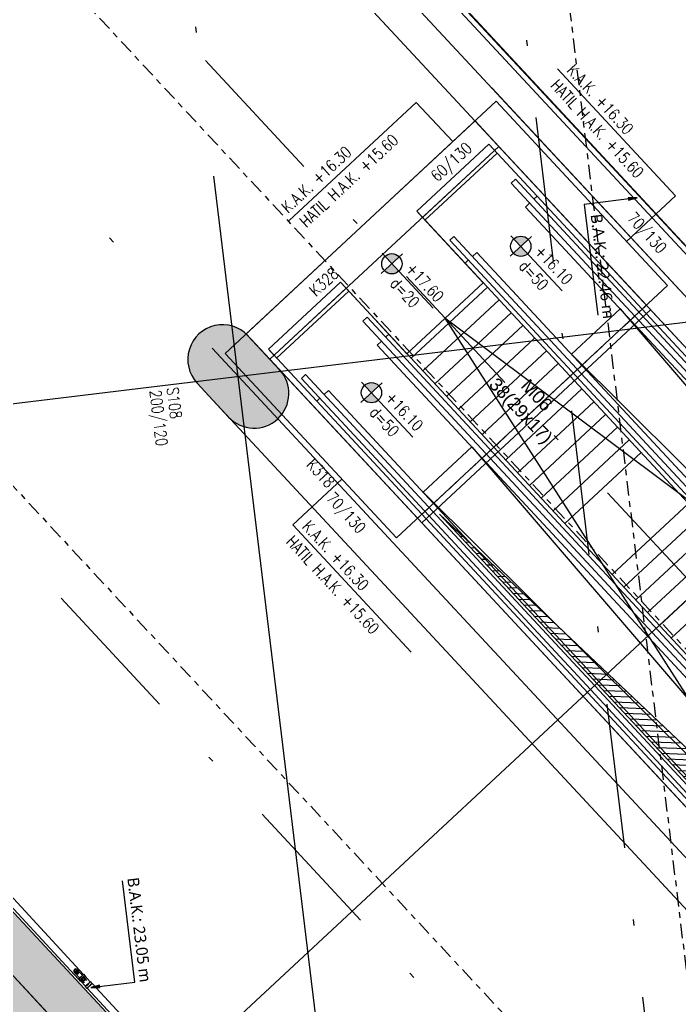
# Model space of a CAD drawing. Header units: millimetres. Extents: x 400382 to 401500, y 4543975 to 4544133.
# Drawn here: x 400471.83 to 400483.23, y 4544010.36 to 4544027.38 of the extents above; entities that cross this region are included whole.
import ezdxf
from ezdxf.enums import TextEntityAlignment as Align

# ---------------------------------------------------------------- set-up
doc = ezdxf.new("R2010")
doc.units = ezdxf.units.MM
for name, pattern in [('AKS', [3, 2.5, -0.25, 0, -0.25]), ('CENTER', [2, 1.25, -0.25, 0.25, -0.25]), ('CONTINU', [0]), ('DASHDOT2', [0.5, 0.25, -0.125, 0, -0.125]), ('HIDDEN', [0.375, 0.25, -0.125])]:
    doc.linetypes.add(name, pattern=pattern)
for name, color, linetype in [('aks prota', 2, 'AKS'), ('boşluk prota', 2, 'Continuous'), ('boşluk taraması prota', 252, 'Continuous'), ('kiriş boyutu prota', 6, 'Continuous'), ('kiriş prota', 6, 'Continuous'), ('kolon prota', 1, 'Continuous'), ('kolon tarama prota', 252, 'Continuous'), ('lkolon prota', 4, 'Continuous'), ('merdiven prota', 2, 'Continuous'), ('not prota', 2, 'Continuous'), ('perde prota', 1, 'Continuous'), ('PRT-AL-TUNEL_EKSENI', 14, 'DASHDOT2'), ('prt-s-taxis', 7, 'Continuous'), ('skesit prota', 7, 'Continuous'), ('st-s_level (kot)', 6, 'Continuous'), ('st-s_levelmark (kot işareti)', 4, 'Continuous'), ('st_s_ölçü', 4, 'Continuous'), ('temel prota', 6, 'Continuous'), ('tkolon prota', 6, 'Continuous'), ('tnot prota', 4, 'Continuous')]:
    doc.layers.add(name, color=color, linetype=linetype)
doc.styles.add('OLCU', font='romanstw.shx')
doc.styles.add('PRT-MI-a_Arial', font='Arial.ttf', dxfattribs={"height": 30})
doc.styles.add('Segoe UI Light_1', font='', dxfattribs={"height": 200})
doc.styles.add('TKIRIS', font='romanstw.shx')
doc.styles.add('tkolon', font='romanstw.shx')
doc.styles.add('TNOT', font='romanstw.shx', dxfattribs={"width": 0.8, "height": 250})
doc.styles.get('Segoe UI Light_1').set_extended_font_data('Segoe UI Light')

# ---------------------------------------------------------------- blocks, each defined once
blk = doc.blocks.new('17.60 mekanik')
at = {"layer": 'kolon tarama prota'}
for points in [[(142143.2, 62715.7), (142132.7, 62704.8), (142135.9, 62702.4)], [(142498.7, 61096.3), (142509.1, 61107.3), (142506, 61109.6)]]:
    blk.add_hatch(color=256, dxfattribs=at).paths.add_polyline_path(points, flags=0)
for p, q in [((142370.2, 62720.2), (141625.1, 62720.2)), ((141625.1, 62711.3), (142370.2, 62711.3)), ((142143.2, 62715.7), (142089.2, 62641.4)), ((142143.2, 62715.7), (142132.7, 62704.8)), ((142132.7, 62704.8), (142135.9, 62702.4)), ((142135.9, 62702.4), (142143.2, 62715.7)), ((142089.2, 62641.4), (142245.3, 62528)), ((142543.6, 61158.1), (142401.2, 61261.5)), ((142498.7, 61096.3), (142543.6, 61158.1)), ((142473.5, 61102.2), (142022.2, 61102.2)), ((142463.8, 61099.7), (142462.4, 61099.7)), ((142478.6, 61099.6), (142463.8, 61099.6)), ((142477.9, 61102.7), (142473.5, 61102.7)), ((142490.8, 61102), (142477.9, 61102)), ((142479.9, 61099.7), (142478.6, 61099.7)), ((142485, 61099.3), (142479.9, 61099.3)), ((142495.2, 61102.7), (142490.8, 61102.7)), ((142706.5, 61102.2), (142495.2, 61102.2)), ((142506, 61109.6), (142498.7, 61096.3)), ((142498.7, 61096.3), (142509.1, 61107.3)), ((142509.1, 61107.3), (142506, 61109.6)), ((142022.2, 61090.4), (142473.5, 61090.4)), ((142462.4, 61092.9), (142463.8, 61092.9)), ((142463.8, 61093), (142478.6, 61093)), ((142473.5, 61089.9), (142477.9, 61089.9)), ((142477.9, 61090.6), (142490.8, 61090.6)), ((142478.6, 61092.9), (142479.9, 61092.9)), ((142479.9, 61093.3), (142485, 61093.3)), ((142490.8, 61099), (142490.8, 61093.6)), ((142490.8, 61089.9), (142495.2, 61089.9)), ((142495.2, 61090.4), (142706.5, 61090.4))]:
    blk.add_line(p, q, dxfattribs=at)
at = {"layer": 'kolon tarama prota', "flags": 128}
for points in [[(142457, 61096.3), (142457.5, 61097.9), (142458.7, 61099), (142460, 61099.3)], [(142460, 61099.3), (142460.5, 61099.3), (142461.8, 61099.3), (142462.4, 61099.3)], [(142460, 61099.3), (142461.6, 61098.9), (142462.7, 61097.6), (142463, 61096.3)], [(142460, 61093.3), (142458.4, 61093.8), (142457.3, 61095), (142457, 61096.3)], [(142463, 61096.3), (142462.6, 61094.7), (142461.3, 61093.6), (142460, 61093.3)], [(142462.4, 61093.3), (142460.8, 61093.3), (142460.1, 61093.3), (142460, 61093.3)]]:
    blk.add_lwpolyline(points, dxfattribs=at)
at = {"layer": 'kolon tarama prota'}
for radius, start, end in [(3.43, 0, 180), (3.43, 0, 180), (3.02, 0, 180), (3.3, 324, 144), (3.43, 180, 0), (3.43, 180, 0), (3.3, 144, 324), (3.02, 180, 0)]:
    blk.add_arc((142460, 61096.3), radius, start, end, dxfattribs=at)
for centre, major_axis, ratio, start_param, end_param in [((142462.4, 61096.3), (0, 3.43), 0.700424, 4.712389, 7.853982), ((142462.4, 61096.3), (0, 3.02), 0.700424, 4.712389, 7.853982), ((142463.8, 61096.3), (0, 3.43), 0.700424, 4.712389, 7.853982), ((142463.8, 61096.3), (0, 3.3), 0.700518, 0, 1.570796), ((142463.8, 61096.3), (0, 3.3), 0.700518, 4.712389, 6.283185), ((142473.5, 61096.3), (0, 6.38), 0.00999, 4.712392, 7.853985), ((142473.5, 61096.3), (0, 5.9), 0.00999, 0, 1.570796), ((142473.5, 61096.3), (0, 5.9), 0.00999, 4.712389, 6.283185), ((142478.6, 61096.3), (0, 3.43), 0.714135, 4.712394, 7.853986), ((142478.6, 61096.3), (0, 3.3), 0.700518, 0, 1.570796), ((142479.9, 61096.3), (0, 3.43), 0.714135, 4.712394, 7.853986), ((142479.9, 61096.3), (0, 3.02), 0.714135, 4.712394, 7.853986), ((142477.9, 61096.3), (0, 6.38), 0.00999, 4.712392, 7.853985), ((142477.9, 61096.3), (0, 5.71), 0.00999, 4.712392, 7.853985), ((142478.6, 61096.3), (0, 3.3), 0.700518, 4.712389, 6.283185), ((142490.8, 61096.3), (0, 6.38), 0.00999, 4.712392, 7.853985), ((142490.8, 61096.3), (0, 5.71), 0.00999, 4.712392, 7.853985), ((142495.2, 61096.3), (0, 6.38), 0.00999, 4.712392, 7.853985), ((142495.2, 61096.3), (0, 5.9), 0.00999, 4.712389, 6.283185), ((142495.2, 61096.3), (0, 5.9), 0.00999, 0, 1.570796), ((142462.4, 61096.3), (0, 3.43), 0.700424, 1.570796, 4.712389), ((142462.4, 61096.3), (0, 3.02), 0.700424, 1.570796, 4.712389), ((142463.8, 61096.3), (0, 3.43), 0.700424, 1.570796, 4.712389), ((142463.8, 61096.3), (0, 3.3), 0.700518, 1.570796, 3.141593), ((142463.8, 61096.3), (0, 3.3), 0.700518, 3.141593, 4.712389), ((142473.5, 61096.3), (0, 6.38), 0.00999, 1.5708, 4.712392), ((142473.5, 61096.3), (0, 5.9), 0.00999, 1.570796, 3.141593), ((142473.5, 61096.3), (0, 5.9), 0.00999, 3.141593, 4.712389), ((142478.6, 61096.3), (0, 3.43), 0.714135, 1.570801, 4.712394), ((142478.6, 61096.3), (0, 3.3), 0.700518, 1.570796, 3.141593), ((142479.9, 61096.3), (0, 3.43), 0.714135, 1.570801, 4.712394), ((142479.9, 61096.3), (0, 3.02), 0.714135, 1.570801, 4.712394), ((142477.9, 61096.3), (0, 6.38), 0.00999, 1.5708, 4.712392), ((142477.9, 61096.3), (0, 5.71), 0.00999, 1.5708, 4.712392), ((142478.6, 61096.3), (0, 3.3), 0.700518, 3.141593, 4.712389), ((142490.8, 61096.3), (0, 6.38), 0.00999, 1.5708, 4.712392), ((142490.8, 61096.3), (0, 5.71), 0.00999, 1.5708, 4.712392), ((142489.8, 61096.3), (0, 3.02), 0.714135, 4.712394, 5.820235), ((142489.8, 61096.3), (0, 3.02), 0.714135, 3.604552, 4.712394), ((142495.2, 61096.3), (0, 6.38), 0.00999, 1.5708, 4.712392), ((142495.2, 61096.3), (0, 5.9), 0.00999, 3.141593, 4.712389), ((142495.2, 61096.3), (0, 5.9), 0.00999, 1.570796, 3.141593)]:
    blk.add_ellipse(centre, major_axis=major_axis, ratio=ratio, start_param=start_param, end_param=end_param, dxfattribs=at)
at = {"layer": 'kolon tarama prota', "char_height": 20, "attachment_point": 1, "rotation": 324, "line_spacing_factor": 1.142579, "style": 'Segoe UI Light_1'}
for s, insert, width in [('B.A.K.: 22.46 m', (142121.3, 62653.4), 213.66), ('B.A.K.: 23.05 m', (142415, 61286.9), 213.157)]:
    blk.add_mtext(s, dxfattribs=dict(at, insert=insert, width=width))
blk = doc.blocks.new('YÜRÜYEN')
at = {"color": 253}
blk.add_lwpolyline([(565.7, 530), (565.7, 360)], dxfattribs=at)
at = {"layer": 'st_s_ölçü', "color": 252, "ltscale": 0.1}
blk.add_line((-846.3, 360), (-846.3, 530), dxfattribs=at)
for points in [[(565.7, 360), (-867.3, 360), (-867.3, 530), (565.7, 530)], [(-744.6, 530), (-744.6, 522.5)], [(565.7, 522.5), (-791.6, 522.5), (-791.6, 512.7), (565.7, 512.7)], [(565.7, 502.5), (-744.6, 502.5), (-744.6, 512.7)], [(565.7, 430), (-504.4, 387.5), (-504.4, 502.5), (565.7, 460)], [(565.7, 367.5), (-791.6, 367.5), (-791.6, 377.2), (565.7, 377.2)], [(565.7, 387.5), (-744.6, 387.5), (-744.6, 377.2)], [(-744.6, 360), (-744.6, 367.5)]]:
    blk.add_lwpolyline(points, dxfattribs=at)
blk = doc.blocks.new('PLAN_KOT')
at = {"layer": 'st-s_levelmark (kot işareti)'}
h = blk.add_hatch(color=256, dxfattribs=at)
h.paths.add_polyline_path([(0, 17.5, 0.414214), (-17.5, 0), (0, 0)])
h.paths.add_polyline_path([(17.5, 0), (0, 0), (0, -17.5, 0.414214)])
for p, q in [((0, 25), (0, -25)), ((105, 0), (-25, 0))]:
    blk.add_line(p, q, dxfattribs=at)
blk.add_circle((0, 0), 17.5, dxfattribs=at)
at = {"layer": 'st-s_level (kot)', "color": 6, "style": 'OLCU', "width": 0.8}
for tag, p in [('KOT', (22.7, 9.8)), ('DÖŞEME_KALINLIĞI', (22.7, -27.6))]:
    blk.add_attdef(tag, p, '', height=20, dxfattribs=at)
blk = doc.blocks.new('Stair_Anotation')
at = {"color": 0, "style": 'PRT-MI-a_Arial'}
blk.add_attdef('M.ADI', text='', height=0.2, dxfattribs=at).set_placement((0, 0), align=Align.BOTTOM_CENTER)
blk.add_attdef('BAS.SAYI-(EN-RIHT)', text='', height=0.2, dxfattribs=at).set_placement((0, -0.08), align=Align.TOP_CENTER)

msp = doc.modelspace()

# ---------------------------------------------------------------- hatches: boundary and pattern name
at = {"layer": 'boşluk taraması prota', "ltscale": 2}
h = msp.add_hatch(dxfattribs=at)
h.set_pattern_fill('ANSI31', color=256, scale=0.03, angle=-47.076, style=0)
h.set_pattern_definition([(357.923994, (399698.27332, 4544254.46579), (0.003450452, 0.095187483), [])])
h.paths.add_polyline_path([(400489.297, 4544014.796), (400485.783, 4544012.508), (400479.083, 4544018.842), (400485.838, 4544011.579)])
at = {"layer": 'kolon tarama prota'}
h = msp.add_hatch(color=256, dxfattribs=at)
h.dxf.hatch_style = 1
h.paths.add_polyline_path([(400473.93, 4544009.589), (400440.752, 4544045.263), (400441.059, 4544042.73), (400472.151, 4544009.299), (400471.931, 4544009.095), (400472.612, 4544008.363)])
h = msp.add_hatch(color=256, dxfattribs=at)
h.dxf.hatch_style = 1
edge = h.paths.add_edge_path()
edge.add_arc((400475.334, 4544021.516), 0.6, 42.924, 222.924)
edge.add_line((400474.894, 4544021.107), (400475.439, 4544020.521))
edge.add_arc((400475.879, 4544020.93), 0.6, 222.924, 402.924)
edge.add_line((400476.318, 4544021.338), (400475.773, 4544021.924))

# ---------------------------------------------------------------- linework, layer by layer
at = {"layer": 'aks prota', "ltscale": 10}
for p, q in [((400517.511, 4543985.857), (400404.515, 4544107.353)), ((400512.678, 4543981.362), (400399.682, 4544102.858)), ((400478.198, 4543999.861), (400465.802, 4544101.936)), ((400478.198, 4543999.861), (400465.802, 4544101.936)), ((400505.428, 4543974.62), (400392.433, 4544096.116)), ((400504.965, 4543999.347), (400420.917, 4544089.717)), ((400492.882, 4543988.11), (400408.835, 4544078.48)), ((400470.47, 4544005.385), (400496.003, 4544029.131)), ((400460.084, 4544019.338), (400488.509, 4544022.79)), ((400460.084, 4544019.338), (400488.509, 4544022.79))]:
    msp.add_line(p, q, dxfattribs=at)
at = {"layer": 'boşluk prota', "ltscale": 0.05}
msp.add_lwpolyline([(400489.297, 4544014.796), (400485.783, 4544012.508), (400479.083, 4544018.842), (400485.838, 4544011.579)], close=True, dxfattribs=at)
at = {"layer": 'kiriş prota', "linetype": 'HIDDEN'}
msp.add_line((400478.704, 4544018.772), (400482.658, 4544022.45), dxfattribs=at)
at = {"layer": 'kiriş prota'}
msp.add_line((400478.777, 4544018.694), (400482.731, 4544022.371), dxfattribs=at)
for points in [[(400486.394, 4544020.195), (400474.993, 4544032.457)], [(400485.516, 4544019.378), (400474.114, 4544031.639)], [(400476.342, 4544021.312), (400487.473, 4544009.344)], [(400475.165, 4544020.815), (400486.186, 4544008.966)]]:
    msp.add_lwpolyline(points, dxfattribs=at)
for points in [[(400479.697, 4544025.635), (400480.105, 4544025.195), (400476.151, 4544021.518), (400475.742, 4544021.957)], [(400480.105, 4544025.195), (400489.622, 4544014.962), (400485.668, 4544011.285), (400476.151, 4544021.518), (400477.469, 4544022.744), (400478.518, 4544021.615), (400479.836, 4544022.841), (400478.787, 4544023.969)]]:
    msp.add_lwpolyline(points, close=True, dxfattribs=at)
at = {"layer": 'kolon prota', "color": 1}
msp.add_lwpolyline([(400475.773, 4544021.924, 1), (400474.894, 4544021.107), (400475.439, 4544020.521, 1), (400476.318, 4544021.338)], format="xyb", close=True, dxfattribs=at)
at = {"layer": 'merdiven prota', "linetype": 'HIDDEN', "ltscale": 10}
for points in [[(400480.032, 4544025.127), (400479.933, 4544025.233), (400478.688, 4544024.076), (400478.787, 4544023.969)], [(400477.469, 4544022.744), (400477.37, 4544022.85), (400476.125, 4544021.692), (400476.224, 4544021.586)], [(400479.91, 4544022.762), (400478.592, 4544021.536)], [(400480.114, 4544022.543), (400478.796, 4544021.317)], [(400480.319, 4544022.323), (400479, 4544021.097)], [(400480.523, 4544022.103), (400479.205, 4544020.877)], [(400480.727, 4544021.884), (400479.409, 4544020.658)], [(400480.931, 4544021.664), (400479.613, 4544020.438)], [(400481.136, 4544021.444), (400479.818, 4544020.218)], [(400481.34, 4544021.225), (400480.022, 4544019.999)], [(400481.544, 4544021.005), (400480.226, 4544019.779)], [(400481.749, 4544020.785), (400480.431, 4544019.559)], [(400481.953, 4544020.565), (400480.635, 4544019.34)], [(400482.157, 4544020.346), (400480.839, 4544019.12)], [(400482.362, 4544020.126), (400481.044, 4544018.9)], [(400482.566, 4544019.906), (400481.248, 4544018.681)], [(400483.383, 4544019.028), (400482.065, 4544017.802)], [(400483.587, 4544018.808), (400482.269, 4544017.582)], [(400483.792, 4544018.588), (400482.474, 4544017.363)], [(400483.996, 4544018.369), (400482.678, 4544017.143)], [(400484.2, 4544018.149), (400482.882, 4544016.923)], [(400484.405, 4544017.929), (400483.087, 4544016.703)]]:
    msp.add_lwpolyline(points, dxfattribs=at)
at = {"layer": 'merdiven prota', "color": 4}
msp.add_lwpolyline([(400491.292, 4544013.167), (400479.177, 4544022.228), (400487.338, 4544009.489)], dxfattribs=at)
at = {"layer": 'not prota', "ltscale": 0.1}
for points in [[(400482.316, 4544023.552), (400483.162, 4544024.339), (400481.119, 4544026.536)], [(400479.311, 4544025.276), (400478.679, 4544025.955), (400476.482, 4544023.912)], [(400477.395, 4544019.446), (400476.549, 4544018.659), (400478.592, 4544016.463)]]:
    msp.add_lwpolyline(points, dxfattribs=at)
at = {"layer": 'perde prota'}
msp.add_lwpolyline([(400473.93, 4544009.589), (400440.752, 4544045.263), (400441.059, 4544042.73), (400472.151, 4544009.299), (400471.931, 4544009.095), (400472.612, 4544008.363)], dxfattribs=at)
at = {"layer": 'PRT-AL-TUNEL_EKSENI', "ltscale": 10}
for p, q in [((400402.099, 4544105.105), (400515.094, 4543983.61)), ((400484.743, 4543992.832), (400471.41, 4544102.627)), ((400396.131, 4544099.555), (400509.126, 4543978.059))]:
    msp.add_line(p, q, dxfattribs=at)
at = {"layer": 'skesit prota', "linetype": 'CENTER', "ltscale": 0.2}
for points in [[(400398.294, 4544107.959), (400511.876, 4543985.832)], [(400471.977, 4544104.59), (400486.286, 4543986.758)], [(400439.4, 4544054.073), (400492.188, 4543997.313)]]:
    msp.add_lwpolyline(points, dxfattribs=at)
at = {"layer": 'temel prota', "color": 5}
msp.add_line((400483.025, 4544022.79), (400478.338, 4544018.432), dxfattribs=at)
for points in [[(400478.338, 4544018.432), (400475.376, 4544021.617), (400480.063, 4544025.975), (400483.025, 4544022.79)], [(400478.704, 4544018.772), (400476.151, 4544021.518), (400480.105, 4544025.195), (400482.658, 4544022.45)]]:
    msp.add_lwpolyline(points, dxfattribs=at)

# ---------------------------------------------------------------- block references
at = {"xscale": 0.01, "yscale": 0.01, "zscale": 0.01, "rotation": 312.9239939574316}
for p in [(400481.959, 4544015.273), (400479.396, 4544012.889)]:
    msp.add_blockref('YÜRÜYEN', p, dxfattribs=at)
at = {"layer": 'merdiven prota', "xscale": 0.01, "yscale": 0.01, "zscale": 0.01, "rotation": 312.9239939574316}
msp.add_blockref('17.60 mekanik', (399055.222, 4544638.047), dxfattribs=at)
at = {"layer": 'prt-s-taxis'}
ref = msp.add_blockref('Stair_Anotation', (400480.64, 4544020.769), dxfattribs=dict(at, xscale=-1.125, yscale=1.125, zscale=1.125, rotation=313.4729572118886))
ref.add_attrib('M.ADI', 'M06', dxfattribs={"layer": '0', "color": 0, "height": 0.225, "rotation": 313.473, "style": 'PRT-MI-a_Arial'}).set_placement((400480.634, 4544020.776), align=Align.BOTTOM_CENTER)
ref.add_attrib('BAS.SAYI-(EN-RIHT)', '38(29x17)', dxfattribs={"layer": '0', "color": 0, "height": 0.225, "rotation": 313.473, "style": 'PRT-MI-a_Arial'}).set_placement((400480.573, 4544020.709), align=Align.TOP_CENTER)
at = {"layer": 'st-s_level (kot)', "linetype": 'CONTINU', "ltscale": 0.1, "xscale": 0.01, "yscale": 0.01, "zscale": 0.01, "rotation": 312.9239939574316}
for p, values in [((400480.487, 4544023.469), {'KOT': '+16.10', 'DÖŞEME_KALINLIĞI': 'd=50'}), ((400478.26, 4544023.168), {'KOT': '+17.60', 'DÖŞEME_KALINLIĞI': 'd=20'}), ((400477.906, 4544020.941), {'KOT': '+16.10', 'DÖŞEME_KALINLIĞI': 'd=50'})]:
    msp.add_blockref('PLAN_KOT', p, dxfattribs=at).add_auto_attribs(values)

# ---------------------------------------------------------------- texts
at = {"layer": 'kiriş boyutu prota', "ltscale": 0.05, "style": 'TKIRIS', "width": 0.8}
for s, rotation, p in [('60/130', 42.506, (400479.594, 4544025.209)), ('70/130', 312.506, (400482.953, 4544023.395)), ('70/130', 312.506, (400477.754, 4544018.559))]:
    msp.add_text(s, height=0.2, rotation=rotation, dxfattribs=at).set_placement(p, align=Align.MIDDLE_RIGHT)
at = {"layer": 'kiriş prota', "ltscale": 0.05, "style": 'TKIRIS', "width": 0.8}
for s, rotation, p in [('K328', 42.506, (400476.88, 4544022.666)), ('K318', 312.506, (400476.844, 4544019.757))]:
    msp.add_text(s, height=0.2, rotation=rotation, dxfattribs=at).set_placement(p, align=Align.MIDDLE_LEFT)
at = {"layer": 'lkolon prota', "style": 'tkolon', "width": 0.8}
msp.add_text('200/120', height=0.2, rotation=276.924, dxfattribs=at).set_placement((400474.072, 4544020.976))
at = {"layer": 'tkolon prota', "style": 'tkolon', "width": 0.8}
msp.add_text('S108', height=0.2, rotation=276.924, dxfattribs=at).set_placement((400474.368, 4544021.024))
at = {"layer": 'tnot prota', "style": 'TNOT', "width": 0.8}
for s, rotation, p in [('K.A.K. +16.30', 312.924, (400481.341, 4544026.563)), ('HATIL H.A.K. +15.60', 312.924, (400481.062, 4544026.303)), ('HATIL H.A.K. +15.60', 42.924, (400476.714, 4544023.855)), (' K.A.K. +16.30', 42.924, (400476.317, 4544024.029)), ('K.A.K. +16.30', 312.924, (400476.771, 4544018.686)), ('HATIL H.A.K. +15.60', 312.924, (400476.492, 4544018.427))]:
    msp.add_text(s, height=0.2, rotation=rotation, dxfattribs=at).set_placement(p, align=Align.MIDDLE_LEFT)

doc.saveas('drawing.dxf')
